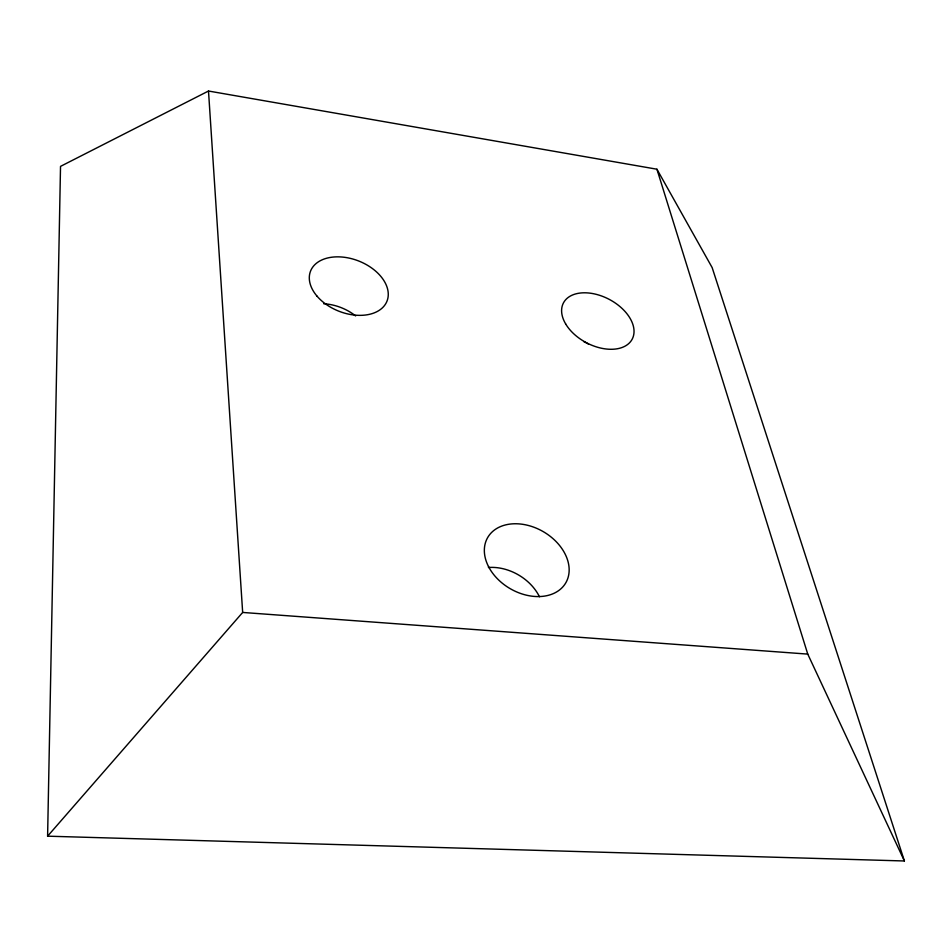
<?xml version="1.0" encoding="UTF-8"?>
<svg xmlns="http://www.w3.org/2000/svg" width="952" height="952" viewBox="0 0 952 952"><rect width="100%" height="100%" fill="white"/><g stroke="black" fill="none" stroke-linecap="round" stroke-linejoin="round"><path stroke-width="1.43" d="M47.6 836.177L60.523 166.374L208.5 91.023L656.928 169.218L712.144 267.571L904.4 860.977L47.6 836.177L242.665 612.445L208.5 91.023M242.665 612.445L807.76 654.107L904.4 860.977M656.928 169.218L807.76 654.107M583.695 341.554A37.854 24.633 27.9 0 1 588.598 344.16M323.692 303.748A39.96 27.084 21.2 0 1 355.62 315.921M488.424 567.511A43.816 32.88 30.4 0 1 539.463 596.761M317.04 296.167A41.067 26.989 21.4 0 0 384.977 304.878A41.067 26.989 21.4 0 0 344.327 257.278A41.067 26.989 21.4 0 0 317.04 296.167M488.519 566.583A45.149 32.963 30.1 0 0 561.775 587.991A45.149 32.963 30.1 0 0 529.931 525.909A45.149 32.963 30.1 0 0 488.519 566.583M565.619 323.858A38.842 24.49 27.8 0 0 628.26 343.981A38.842 24.49 27.8 0 0 599.534 295.287A38.842 24.49 27.8 0 0 565.619 323.858"/></g></svg>
